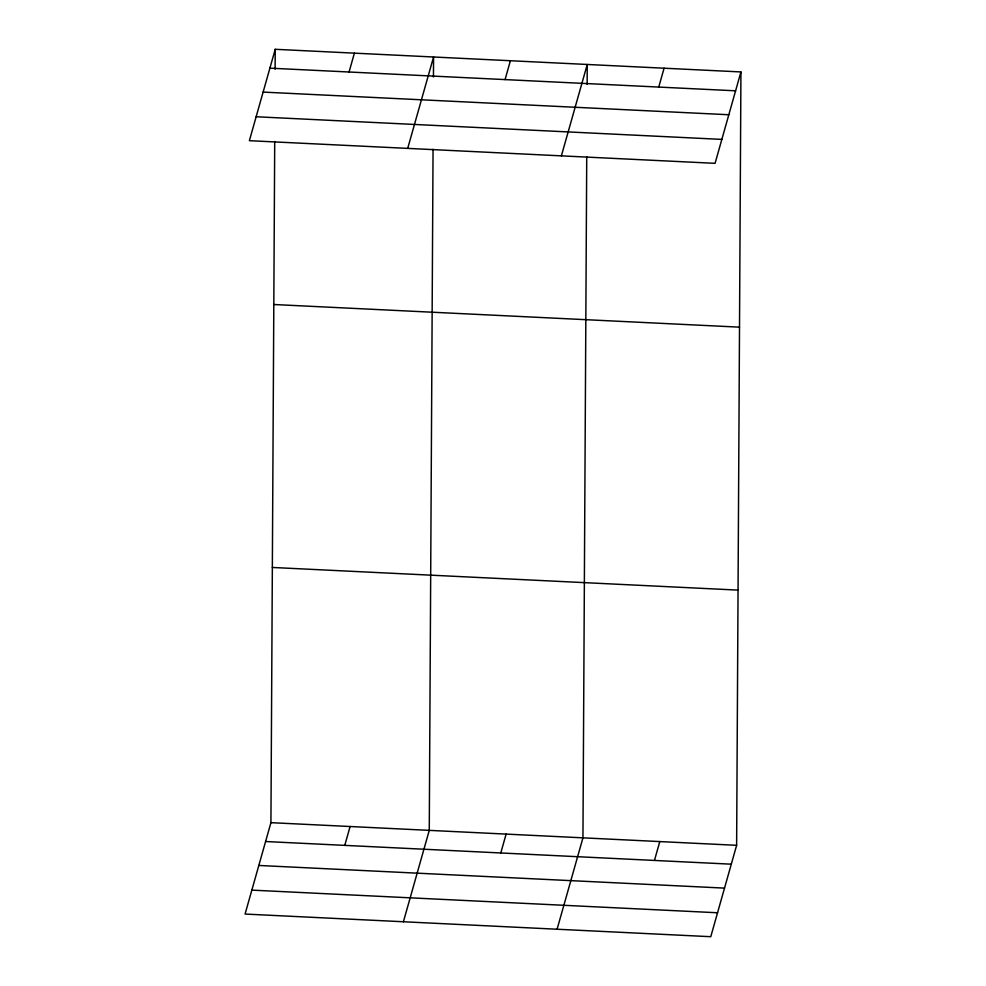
<?xml version="1.0" encoding="UTF-8"?>
<svg xmlns="http://www.w3.org/2000/svg" width="986" height="986" viewBox="0 0 986 986"><rect width="100%" height="100%" fill="white"/><g stroke="black" fill="none" stroke-linecap="round" stroke-linejoin="round"><path stroke-width="1.48" d="M740.93 71.941L715.072 163.331L249.372 140.69L275.23 49.3L740.93 71.941L736.628 845.31L710.77 936.7L245.07 914.059L270.928 822.669L274.712 141.54M275.119 69.291L275.23 49.3M433.051 149.243L429.267 830.372L403.41 921.75M433.458 76.982L433.569 57.003L407.699 148.381M586.732 156.712L582.948 837.841L557.09 929.231M587.138 84.463L587.249 64.472L561.391 155.862M349.056 72.015L354.393 53.145M505.066 79.595L510.403 60.738M344.767 845.384L350.104 826.514M658.747 87.076L664.083 68.207M500.777 852.964L506.114 834.107M654.457 860.445L659.794 841.576M269.893 68.157L735.593 90.811M263.114 92.092L728.814 114.746M256.138 116.755L721.838 139.396M273.812 304.514L739.512 327.155M272.346 567.455L738.046 590.109M270.928 822.669L736.628 845.31M265.591 841.526L731.292 864.18M258.825 865.462L724.525 888.115M251.849 890.124L717.549 912.765"/></g></svg>
